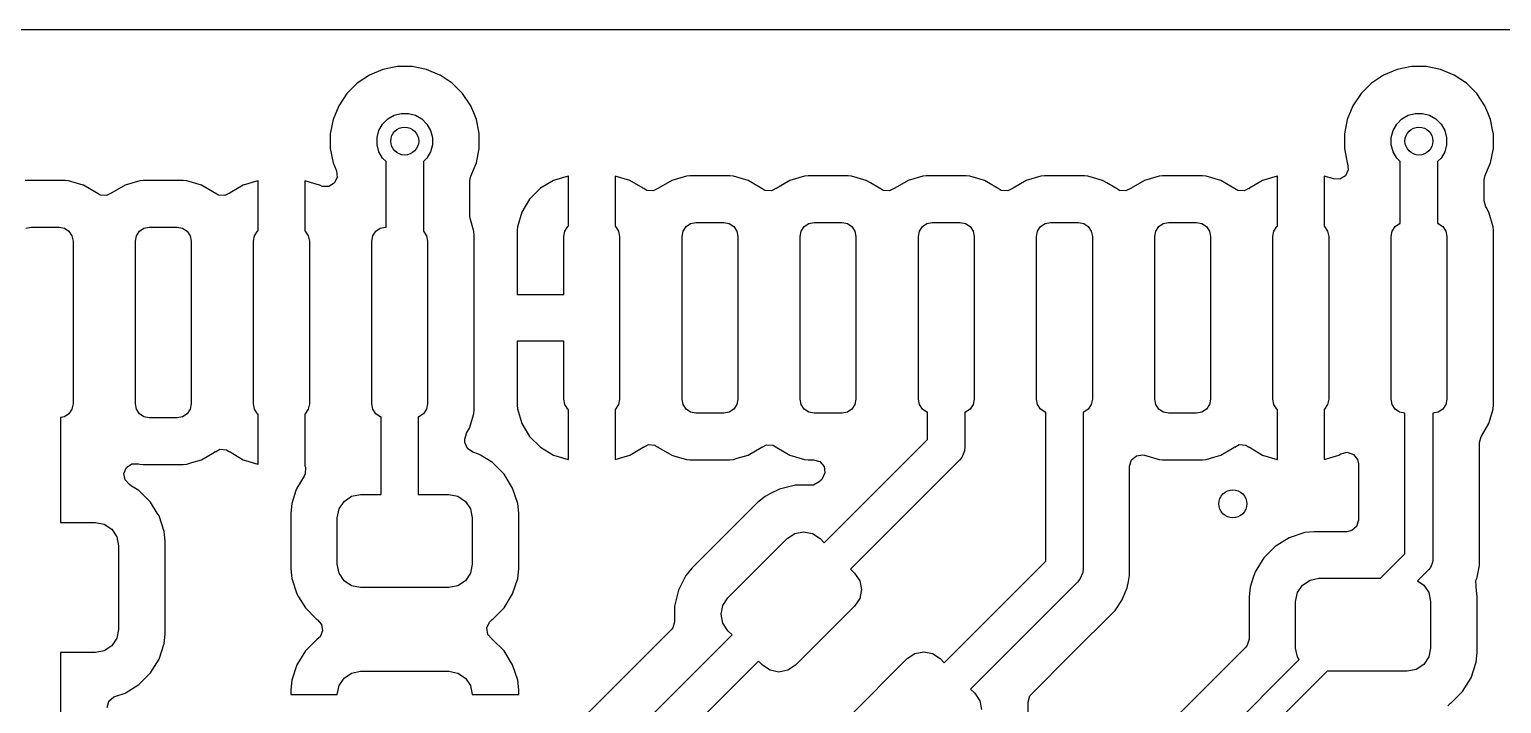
# Model space of a CAD drawing. Header units: inches. Extents: x -1.73 to 1.75, y 0.02 to 4.69.
# Drawn here: x 0.806 to 1.429, y 1.065 to 1.35 of the extents above; entities that cross this region are included whole.
import ezdxf

# ---------------------------------------------------------------- set-up
doc = ezdxf.new("R2010")
doc.units = ezdxf.units.IN
doc.header["$MEASUREMENT"] = 0
doc.layers.add('BLACK', color=250, linetype='CONTINUOUS')

msp = doc.modelspace()

# ---------------------------------------------------------------- linework, layer by layer
at = {"layer": 'BLACK', "linetype": 'CONTINUOUS'}
for p, q in [((0.0748, 1.35039), (1.43211, 1.35039)), ((0.95537, 1.33345), (0.94964, 1.33108)), ((0.96146, 1.33467), (0.95537, 1.33345)), ((0.95537, 1.33345), (0.95537, 1.33345)), ((0.96767, 1.33467), (0.96146, 1.33467)), ((0.96146, 1.33467), (0.96146, 1.33467)), ((0.97376, 1.33345), (0.96767, 1.33467)), ((0.96767, 1.33467), (0.96767, 1.33467)), ((0.97949, 1.33108), (0.97376, 1.33345)), ((0.97376, 1.33345), (0.97376, 1.33345)), ((1.38451, 1.33345), (1.37877, 1.33108)), ((1.3906, 1.33467), (1.38451, 1.33345)), ((1.38451, 1.33345), (1.38451, 1.33345)), ((1.3968, 1.33467), (1.3906, 1.33467)), ((1.3906, 1.33467), (1.3906, 1.33467)), ((1.40289, 1.33345), (1.3968, 1.33467)), ((1.3968, 1.33467), (1.3968, 1.33467)), ((1.40863, 1.33108), (1.40289, 1.33345)), ((1.40289, 1.33345), (1.40289, 1.33345)), ((0.94448, 1.32763), (0.94009, 1.32324)), ((0.94964, 1.33108), (0.94448, 1.32763)), ((0.94448, 1.32763), (0.94448, 1.32763)), ((0.94964, 1.33108), (0.94964, 1.33108)), ((0.9795, 1.33108), (0.97949, 1.33108)), ((0.98466, 1.32763), (0.9795, 1.33108)), ((0.98905, 1.32324), (0.98466, 1.32763)), ((0.98466, 1.32763), (0.98466, 1.32763)), ((1.37361, 1.32763), (1.36922, 1.32324)), ((1.37877, 1.33108), (1.37361, 1.32763)), ((1.37361, 1.32763), (1.37361, 1.32763)), ((1.37877, 1.33108), (1.37877, 1.33108)), ((1.41379, 1.32763), (1.40863, 1.33108)), ((1.40863, 1.33108), (1.40863, 1.33108)), ((1.41818, 1.32324), (1.41379, 1.32763)), ((1.41379, 1.32763), (1.41379, 1.32763)), ((0.94009, 1.32324), (0.93664, 1.31808)), ((0.94009, 1.32324), (0.94009, 1.32324)), ((0.9925, 1.31808), (0.98905, 1.32324)), ((0.98905, 1.32324), (0.98905, 1.32324)), ((1.36922, 1.32324), (1.36577, 1.31808)), ((1.36922, 1.32324), (1.36922, 1.32324)), ((1.42163, 1.31808), (1.41818, 1.32324)), ((1.41818, 1.32324), (1.41818, 1.32324)), ((0.93664, 1.31808), (0.93426, 1.31234)), ((0.93664, 1.31808), (0.93664, 1.31808)), ((0.96005, 1.31406), (0.96303, 1.31486)), ((0.96303, 1.31486), (0.96611, 1.31486)), ((0.96611, 1.31486), (0.96909, 1.31406)), ((0.99375, 1.31504), (0.9925, 1.31808)), ((0.9925, 1.31808), (0.9925, 1.31808)), ((0.99487, 1.31234), (0.99375, 1.31504)), ((1.36577, 1.31808), (1.3634, 1.31234)), ((1.36577, 1.31808), (1.36577, 1.31808)), ((1.38918, 1.31406), (1.39216, 1.31486)), ((1.39216, 1.31486), (1.39524, 1.31486)), ((1.39524, 1.31486), (1.39822, 1.31406)), ((1.42289, 1.31504), (1.42163, 1.31808)), ((1.42163, 1.31808), (1.42163, 1.31808)), ((1.42401, 1.31234), (1.42289, 1.31504)), ((0.93426, 1.31234), (0.93305, 1.30625)), ((0.93426, 1.31234), (0.93426, 1.31234)), ((0.95365, 1.30767), (0.9552, 1.31034)), ((0.9552, 1.31034), (0.95738, 1.31252)), ((0.95738, 1.31252), (0.96005, 1.31406)), ((0.96909, 1.31406), (0.97176, 1.31252)), ((0.97176, 1.31252), (0.97394, 1.31034)), ((0.97394, 1.31034), (0.97548, 1.30767)), ((0.9959, 1.30717), (0.99487, 1.31234)), ((1.3634, 1.31234), (1.36219, 1.30625)), ((1.3634, 1.31234), (1.3634, 1.31234)), ((1.38279, 1.30767), (1.38433, 1.31034)), ((1.38433, 1.31034), (1.38651, 1.31252)), ((1.38651, 1.31252), (1.38918, 1.31406)), ((1.39822, 1.31406), (1.40089, 1.31252)), ((1.40089, 1.31252), (1.40307, 1.31034)), ((1.40307, 1.31034), (1.40461, 1.30767)), ((1.42503, 1.30717), (1.42401, 1.31234)), ((0.93305, 1.30625), (0.93305, 1.30005)), ((0.95286, 1.30469), (0.95365, 1.30767)), ((0.95286, 1.30161), (0.95286, 1.30469)), ((0.97548, 1.30767), (0.97628, 1.30469)), ((0.97628, 1.30469), (0.97628, 1.30161)), ((0.99608, 1.30625), (0.9959, 1.30717)), ((0.99608, 1.30005), (0.99608, 1.30625)), ((0.99608, 1.30625), (0.99608, 1.30625)), ((0.99608, 1.30625), (0.99608, 1.30625)), ((1.36219, 1.30625), (1.36219, 1.30005)), ((1.38199, 1.30469), (1.38279, 1.30767)), ((1.38199, 1.30161), (1.38199, 1.30469)), ((1.40461, 1.30767), (1.40541, 1.30469)), ((1.40541, 1.30469), (1.40541, 1.30161)), ((1.42522, 1.30625), (1.42503, 1.30717)), ((1.42522, 1.30005), (1.42522, 1.30625)), ((1.42522, 1.30625), (1.42522, 1.30625)), ((1.42522, 1.30625), (1.42522, 1.30625)), ((0.93305, 1.30005), (0.93426, 1.29396)), ((0.95365, 1.29863), (0.95286, 1.30161)), ((0.9552, 1.29596), (0.95365, 1.29863)), ((0.95669, 1.29446), (0.9552, 1.29596)), ((0.97394, 1.29596), (0.97244, 1.29446)), ((0.97548, 1.29863), (0.97394, 1.29596)), ((0.97628, 1.30161), (0.97548, 1.29863)), ((0.99487, 1.29396), (0.99608, 1.30005)), ((1.36219, 1.30005), (1.3634, 1.29396)), ((1.38279, 1.29863), (1.38199, 1.30161)), ((1.38433, 1.29596), (1.38279, 1.29863)), ((1.38583, 1.29446), (1.38433, 1.29596)), ((1.40307, 1.29596), (1.40157, 1.29446)), ((1.40461, 1.29863), (1.40307, 1.29596)), ((1.40541, 1.30161), (1.40461, 1.29863)), ((1.42401, 1.29396), (1.42522, 1.30005)), ((0.93426, 1.29396), (0.93426, 1.29396)), ((0.93426, 1.29396), (0.9357, 1.29048)), ((0.9357, 1.29048), (0.936, 1.28774)), ((0.95669, 1.26673), (0.95669, 1.29446)), ((0.97244, 1.29446), (0.97244, 1.26503)), ((0.99252, 1.28827), (0.99445, 1.29295)), ((0.99445, 1.29295), (0.99487, 1.29396)), ((1.36381, 1.29093), (1.36258, 1.28847)), ((1.3634, 1.29396), (1.3634, 1.29396)), ((1.3634, 1.29396), (1.36352, 1.29366)), ((1.36352, 1.29366), (1.36381, 1.29093)), ((1.38583, 1.26831), (1.38583, 1.29446)), ((1.40157, 1.29446), (1.40157, 1.26831)), ((1.42165, 1.28827), (1.42359, 1.29295)), ((1.42359, 1.29295), (1.42401, 1.29396)), ((0.82089, 1.28644), (0.80391, 1.28644)), ((0.82235, 1.28632), (0.82089, 1.28644)), ((0.82089, 1.28644), (0.82089, 1.28644)), ((0.82856, 1.28452), (0.82235, 1.28632)), ((0.82235, 1.28632), (0.82235, 1.28632)), ((0.82859, 1.2845), (0.82856, 1.28452)), ((0.82856, 1.28452), (0.82856, 1.28452)), ((0.82856, 1.28452), (0.82856, 1.28452)), ((0.82856, 1.28452), (0.82856, 1.28452)), ((0.83413, 1.28122), (0.82859, 1.2845)), ((0.84624, 1.28452), (0.84067, 1.28122)), ((0.85246, 1.28632), (0.84624, 1.28452)), ((0.84624, 1.28452), (0.84624, 1.28452)), ((0.85391, 1.28644), (0.85246, 1.28632)), ((0.85246, 1.28632), (0.85246, 1.28632)), ((0.87089, 1.28644), (0.85391, 1.28644)), ((0.85391, 1.28644), (0.85391, 1.28644)), ((0.87235, 1.28632), (0.87089, 1.28644)), ((0.87089, 1.28644), (0.87089, 1.28644)), ((0.87856, 1.28452), (0.87235, 1.28632)), ((0.87235, 1.28632), (0.87235, 1.28632)), ((0.87859, 1.2845), (0.87856, 1.28452)), ((0.87856, 1.28452), (0.87856, 1.28452)), ((0.87856, 1.28452), (0.87856, 1.28452)), ((0.87856, 1.28452), (0.87856, 1.28452)), ((0.88413, 1.28122), (0.87859, 1.2845)), ((0.89625, 1.2845), (0.89069, 1.28121)), ((0.90246, 1.2863), (0.89625, 1.2845)), ((0.89625, 1.2845), (0.89625, 1.2845)), ((0.90256, 1.28631), (0.90246, 1.2863)), ((0.90256, 1.26516), (0.90256, 1.28631)), ((0.92234, 1.2863), (0.92224, 1.28631)), ((0.92224, 1.28631), (0.92224, 1.26516)), ((0.92855, 1.2845), (0.92234, 1.2863)), ((0.92234, 1.2863), (0.92234, 1.2863)), ((0.92871, 1.28441), (0.92855, 1.2845)), ((0.92855, 1.2845), (0.92855, 1.2845)), ((0.92965, 1.28398), (0.92871, 1.28441)), ((0.9324, 1.28388), (0.92965, 1.28398)), ((0.93477, 1.28528), (0.9324, 1.28388)), ((0.936, 1.28774), (0.93477, 1.28528)), ((0.99215, 1.2864), (0.99252, 1.28827)), ((0.99215, 1.27126), (0.99215, 1.2864)), ((1.02199, 1.28318), (1.01741, 1.2786)), ((1.02755, 1.28647), (1.02199, 1.28318)), ((1.02199, 1.28318), (1.02199, 1.28318)), ((1.03376, 1.28827), (1.02755, 1.28647)), ((1.02755, 1.28647), (1.02755, 1.28647)), ((1.03386, 1.28828), (1.03376, 1.28827)), ((1.03386, 1.26713), (1.03386, 1.28828)), ((1.05364, 1.28827), (1.05354, 1.28828)), ((1.05354, 1.28828), (1.05354, 1.26713)), ((1.05985, 1.28647), (1.05364, 1.28827)), ((1.06542, 1.28318), (1.05985, 1.28647)), ((1.05985, 1.28647), (1.05985, 1.28647)), ((1.06566, 1.28299), (1.06542, 1.28318)), ((1.07197, 1.28319), (1.07173, 1.283)), ((1.07754, 1.28649), (1.07197, 1.28319)), ((1.08376, 1.28829), (1.07754, 1.28649)), ((1.07754, 1.28649), (1.07754, 1.28649)), ((1.08521, 1.28841), (1.08376, 1.28829)), ((1.08376, 1.28829), (1.08376, 1.28829)), ((1.10219, 1.28841), (1.08521, 1.28841)), ((1.08521, 1.28841), (1.08521, 1.28841)), ((1.10364, 1.28829), (1.10219, 1.28841)), ((1.10219, 1.28841), (1.10219, 1.28841)), ((1.10986, 1.28649), (1.10364, 1.28829)), ((1.10364, 1.28829), (1.10364, 1.28829)), ((1.11164, 1.28543), (1.10986, 1.28649)), ((1.10986, 1.28649), (1.10986, 1.28649)), ((1.10986, 1.28649), (1.10986, 1.28649)), ((1.10986, 1.28649), (1.10986, 1.28649)), ((1.11543, 1.28319), (1.11164, 1.28543)), ((1.11567, 1.283), (1.11543, 1.28319)), ((1.12197, 1.28319), (1.12173, 1.283)), ((1.12754, 1.28649), (1.12197, 1.28319)), ((1.13376, 1.28829), (1.12754, 1.28649)), ((1.12754, 1.28649), (1.12754, 1.28649)), ((1.13521, 1.28841), (1.13376, 1.28829)), ((1.13376, 1.28829), (1.13376, 1.28829)), ((1.15219, 1.28841), (1.13521, 1.28841)), ((1.13521, 1.28841), (1.13521, 1.28841)), ((1.15364, 1.28829), (1.15219, 1.28841)), ((1.15219, 1.28841), (1.15219, 1.28841)), ((1.15986, 1.28649), (1.15364, 1.28829)), ((1.15364, 1.28829), (1.15364, 1.28829)), ((1.16164, 1.28543), (1.15986, 1.28649)), ((1.15986, 1.28649), (1.15986, 1.28649)), ((1.15986, 1.28649), (1.15986, 1.28649)), ((1.15986, 1.28649), (1.15986, 1.28649)), ((1.16543, 1.28319), (1.16164, 1.28543)), ((1.16567, 1.283), (1.16543, 1.28319)), ((1.17197, 1.28319), (1.17173, 1.283)), ((1.17754, 1.28649), (1.17197, 1.28319)), ((1.18376, 1.28829), (1.17754, 1.28649)), ((1.17754, 1.28649), (1.17754, 1.28649)), ((1.18521, 1.28841), (1.18376, 1.28829)), ((1.18376, 1.28829), (1.18376, 1.28829)), ((1.20219, 1.28841), (1.18521, 1.28841)), ((1.18521, 1.28841), (1.18521, 1.28841)), ((1.20364, 1.28829), (1.20219, 1.28841)), ((1.20219, 1.28841), (1.20219, 1.28841)), ((1.20986, 1.28649), (1.20364, 1.28829)), ((1.20364, 1.28829), (1.20364, 1.28829)), ((1.21164, 1.28543), (1.20986, 1.28649)), ((1.20986, 1.28649), (1.20986, 1.28649)), ((1.20986, 1.28649), (1.20986, 1.28649)), ((1.20986, 1.28649), (1.20986, 1.28649)), ((1.21543, 1.28319), (1.21164, 1.28543)), ((1.21567, 1.283), (1.21543, 1.28319)), ((1.22197, 1.28319), (1.22173, 1.283)), ((1.22754, 1.28649), (1.22197, 1.28319)), ((1.23376, 1.28829), (1.22754, 1.28649)), ((1.22754, 1.28649), (1.22754, 1.28649)), ((1.23521, 1.28841), (1.23376, 1.28829)), ((1.23376, 1.28829), (1.23376, 1.28829)), ((1.25219, 1.28841), (1.23521, 1.28841)), ((1.23521, 1.28841), (1.23521, 1.28841)), ((1.25364, 1.28829), (1.25219, 1.28841)), ((1.25219, 1.28841), (1.25219, 1.28841)), ((1.25986, 1.28649), (1.25364, 1.28829)), ((1.25364, 1.28829), (1.25364, 1.28829)), ((1.26164, 1.28543), (1.25986, 1.28649)), ((1.25986, 1.28649), (1.25986, 1.28649)), ((1.25986, 1.28649), (1.25986, 1.28649)), ((1.25986, 1.28649), (1.25986, 1.28649)), ((1.26543, 1.28319), (1.26164, 1.28543)), ((1.26567, 1.283), (1.26543, 1.28319)), ((1.27197, 1.28319), (1.27173, 1.283)), ((1.27754, 1.28649), (1.27197, 1.28319)), ((1.28376, 1.28829), (1.27754, 1.28649)), ((1.27754, 1.28649), (1.27754, 1.28649)), ((1.28521, 1.28841), (1.28376, 1.28829)), ((1.28376, 1.28829), (1.28376, 1.28829)), ((1.30219, 1.28841), (1.28521, 1.28841)), ((1.28521, 1.28841), (1.28521, 1.28841)), ((1.30364, 1.28829), (1.30219, 1.28841)), ((1.30219, 1.28841), (1.30219, 1.28841)), ((1.30986, 1.28649), (1.30364, 1.28829)), ((1.30364, 1.28829), (1.30364, 1.28829)), ((1.31164, 1.28543), (1.30986, 1.28649)), ((1.30986, 1.28649), (1.30986, 1.28649)), ((1.30986, 1.28649), (1.30986, 1.28649)), ((1.30986, 1.28649), (1.30986, 1.28649)), ((1.31543, 1.28319), (1.31164, 1.28543)), ((1.31567, 1.283), (1.31543, 1.28319)), ((1.32199, 1.28318), (1.32174, 1.28299)), ((1.32755, 1.28647), (1.32199, 1.28318)), ((1.33376, 1.28827), (1.32755, 1.28647)), ((1.32755, 1.28647), (1.32755, 1.28647)), ((1.33386, 1.28828), (1.33376, 1.28827)), ((1.33386, 1.26713), (1.33386, 1.28828)), ((1.35364, 1.28827), (1.35354, 1.28828)), ((1.35354, 1.28828), (1.35354, 1.26713)), ((1.35764, 1.28711), (1.35364, 1.28827)), ((1.36021, 1.28707), (1.35764, 1.28711)), ((1.36258, 1.28847), (1.36021, 1.28707)), ((1.42128, 1.2864), (1.42165, 1.28827)), ((1.42128, 1.27779), (1.42128, 1.2864)), ((0.83437, 1.28104), (0.83413, 1.28122)), ((0.83442, 1.2811), (0.83437, 1.28104)), ((0.8357, 1.28028), (0.83442, 1.2811)), ((0.83844, 1.28008), (0.8357, 1.28028)), ((0.84036, 1.28113), (0.83844, 1.28008)), ((0.84043, 1.28104), (0.84036, 1.28113)), ((0.84067, 1.28122), (0.84043, 1.28104)), ((0.88437, 1.28104), (0.88413, 1.28122)), ((0.88442, 1.2811), (0.88437, 1.28104)), ((0.88571, 1.28027), (0.88442, 1.2811)), ((0.88845, 1.28007), (0.88571, 1.28027)), ((0.89037, 1.28112), (0.88845, 1.28007)), ((0.89044, 1.28102), (0.89037, 1.28112)), ((0.89069, 1.28121), (0.89044, 1.28102)), ((1.01741, 1.2786), (1.01412, 1.27304)), ((1.01741, 1.2786), (1.01741, 1.2786)), ((1.06571, 1.28305), (1.06566, 1.28299)), ((1.06698, 1.28224), (1.06571, 1.28305)), ((1.06972, 1.28204), (1.06698, 1.28224)), ((1.07166, 1.2831), (1.06972, 1.28204)), ((1.07173, 1.283), (1.07166, 1.2831)), ((1.11572, 1.28307), (1.11567, 1.283)), ((1.11699, 1.28225), (1.11572, 1.28307)), ((1.11973, 1.28205), (1.11699, 1.28225)), ((1.12166, 1.2831), (1.11973, 1.28205)), ((1.12173, 1.283), (1.12166, 1.2831)), ((1.16572, 1.28307), (1.16567, 1.283)), ((1.16699, 1.28225), (1.16572, 1.28307)), ((1.16974, 1.28205), (1.16699, 1.28225)), ((1.17166, 1.2831), (1.16974, 1.28205)), ((1.17173, 1.283), (1.17166, 1.2831)), ((1.21572, 1.28307), (1.21567, 1.283)), ((1.21699, 1.28225), (1.21572, 1.28307)), ((1.21974, 1.28205), (1.21699, 1.28225)), ((1.22166, 1.2831), (1.21974, 1.28205)), ((1.22173, 1.283), (1.22166, 1.2831)), ((1.26572, 1.28307), (1.26567, 1.283)), ((1.26699, 1.28225), (1.26572, 1.28307)), ((1.26974, 1.28205), (1.26699, 1.28225)), ((1.27166, 1.2831), (1.26974, 1.28205)), ((1.27173, 1.283), (1.27166, 1.2831)), ((1.31572, 1.28306), (1.31567, 1.283)), ((1.31701, 1.28224), (1.31572, 1.28306)), ((1.31975, 1.28204), (1.31701, 1.28224)), ((1.32167, 1.28308), (1.31975, 1.28204)), ((1.32174, 1.28299), (1.32167, 1.28308)), ((1.42196, 1.27531), (1.42128, 1.27779)), ((0.99233, 1.26999), (0.99215, 1.27126)), ((1.01412, 1.27304), (1.01232, 1.26683)), ((1.01412, 1.27304), (1.01412, 1.27304)), ((1.42224, 1.27483), (1.42196, 1.27531)), ((1.4233, 1.27305), (1.42224, 1.27483)), ((1.42509, 1.26686), (1.4233, 1.27305)), ((1.4233, 1.27305), (1.4233, 1.27305)), ((1.4233, 1.27305), (1.4233, 1.27305)), ((0.80424, 1.26628), (0.8065, 1.26673)), ((0.8065, 1.26673), (0.81831, 1.26673)), ((0.81831, 1.26673), (0.82057, 1.26628)), ((0.82057, 1.26628), (0.82248, 1.265)), ((0.82248, 1.265), (0.82376, 1.26309)), ((0.85104, 1.26309), (0.85232, 1.265)), ((0.85232, 1.265), (0.85424, 1.26628)), ((0.85424, 1.26628), (0.8565, 1.26673)), ((0.8565, 1.26673), (0.86831, 1.26673)), ((0.86831, 1.26673), (0.87057, 1.26628)), ((0.87057, 1.26628), (0.87248, 1.265)), ((0.87248, 1.265), (0.87376, 1.26309)), ((0.90104, 1.26309), (0.90232, 1.265)), ((0.90232, 1.265), (0.90256, 1.26516)), ((0.92224, 1.26516), (0.92248, 1.265)), ((0.92248, 1.265), (0.92376, 1.26309)), ((0.95104, 1.26309), (0.95232, 1.265)), ((0.95232, 1.265), (0.95424, 1.26628)), ((0.95424, 1.26628), (0.9565, 1.26673)), ((0.9565, 1.26673), (0.95669, 1.26673)), ((0.97244, 1.26503), (0.97248, 1.265)), ((0.97248, 1.265), (0.97376, 1.26309)), ((0.99233, 1.26995), (0.99233, 1.26999)), ((0.99233, 1.26993), (0.99233, 1.26995)), ((0.99365, 1.26538), (0.99233, 1.26993)), ((0.9938, 1.26486), (0.99365, 1.26538)), ((0.99392, 1.26341), (0.9938, 1.26486)), ((1.01232, 1.26683), (1.0122, 1.26538)), ((1.0122, 1.26538), (1.0122, 1.23819)), ((1.01232, 1.26683), (1.01232, 1.26683)), ((1.03189, 1.2628), (1.03234, 1.26506)), ((1.03234, 1.26506), (1.03362, 1.26697)), ((1.03362, 1.26697), (1.03386, 1.26713)), ((1.05354, 1.26713), (1.05378, 1.26697)), ((1.05378, 1.26697), (1.05506, 1.26506)), ((1.05506, 1.26506), (1.05551, 1.2628)), ((1.08189, 1.2628), (1.08234, 1.26506)), ((1.08234, 1.26506), (1.08362, 1.26697)), ((1.08362, 1.26697), (1.08554, 1.26825)), ((1.08554, 1.26825), (1.0878, 1.2687)), ((1.0878, 1.2687), (1.09961, 1.2687)), ((1.09961, 1.2687), (1.10187, 1.26825)), ((1.10187, 1.26825), (1.10378, 1.26697)), ((1.10378, 1.26697), (1.10506, 1.26506)), ((1.10506, 1.26506), (1.10551, 1.2628)), ((1.13189, 1.2628), (1.13234, 1.26506)), ((1.13234, 1.26506), (1.13362, 1.26697)), ((1.13362, 1.26697), (1.13554, 1.26825)), ((1.13554, 1.26825), (1.1378, 1.2687)), ((1.1378, 1.2687), (1.14961, 1.2687)), ((1.14961, 1.2687), (1.15187, 1.26825)), ((1.15187, 1.26825), (1.15378, 1.26697)), ((1.15378, 1.26697), (1.15506, 1.26506)), ((1.15506, 1.26506), (1.15551, 1.2628)), ((1.18189, 1.2628), (1.18234, 1.26506)), ((1.18234, 1.26506), (1.18362, 1.26697)), ((1.18362, 1.26697), (1.18554, 1.26825)), ((1.18554, 1.26825), (1.1878, 1.2687)), ((1.1878, 1.2687), (1.19961, 1.2687)), ((1.19961, 1.2687), (1.20187, 1.26825)), ((1.20187, 1.26825), (1.20378, 1.26697)), ((1.20378, 1.26697), (1.20506, 1.26506)), ((1.20506, 1.26506), (1.20551, 1.2628)), ((1.23189, 1.2628), (1.23234, 1.26506)), ((1.23234, 1.26506), (1.23362, 1.26697)), ((1.23362, 1.26697), (1.23554, 1.26825)), ((1.23554, 1.26825), (1.2378, 1.2687)), ((1.2378, 1.2687), (1.24961, 1.2687)), ((1.24961, 1.2687), (1.25187, 1.26825)), ((1.25187, 1.26825), (1.25378, 1.26697)), ((1.25378, 1.26697), (1.25506, 1.26506)), ((1.25506, 1.26506), (1.25551, 1.2628)), ((1.28189, 1.2628), (1.28234, 1.26506)), ((1.28234, 1.26506), (1.28362, 1.26697)), ((1.28362, 1.26697), (1.28554, 1.26825)), ((1.28554, 1.26825), (1.2878, 1.2687)), ((1.2878, 1.2687), (1.29961, 1.2687)), ((1.29961, 1.2687), (1.30187, 1.26825)), ((1.30187, 1.26825), (1.30378, 1.26697)), ((1.30378, 1.26697), (1.30506, 1.26506)), ((1.30506, 1.26506), (1.30551, 1.2628)), ((1.33189, 1.2628), (1.33234, 1.26506)), ((1.33234, 1.26506), (1.33362, 1.26697)), ((1.33362, 1.26697), (1.33386, 1.26713)), ((1.35354, 1.26713), (1.35378, 1.26697)), ((1.35378, 1.26697), (1.35506, 1.26506)), ((1.35506, 1.26506), (1.35551, 1.2628)), ((1.38189, 1.2628), (1.38234, 1.26506)), ((1.38234, 1.26506), (1.38362, 1.26697)), ((1.38362, 1.26697), (1.38554, 1.26825)), ((1.38554, 1.26825), (1.38583, 1.26831)), ((1.40157, 1.26831), (1.40187, 1.26825)), ((1.40187, 1.26825), (1.40378, 1.26697)), ((1.40378, 1.26697), (1.40506, 1.26506)), ((1.40506, 1.26506), (1.40551, 1.2628)), ((1.4251, 1.26683), (1.42509, 1.26686)), ((1.42522, 1.26538), (1.4251, 1.26683)), ((1.42522, 1.19131), (1.42522, 1.26538)), ((0.82376, 1.26309), (0.82421, 1.26083)), ((0.82421, 1.26083), (0.82421, 1.19193)), ((0.85059, 1.26083), (0.85104, 1.26309)), ((0.85059, 1.19193), (0.85059, 1.26083)), ((0.87376, 1.26309), (0.87421, 1.26083)), ((0.87421, 1.26083), (0.87421, 1.19193)), ((0.90059, 1.26083), (0.90104, 1.26309)), ((0.90059, 1.19193), (0.90059, 1.26083)), ((0.92376, 1.26309), (0.92421, 1.26083)), ((0.92421, 1.26083), (0.92421, 1.19193)), ((0.95059, 1.26083), (0.95104, 1.26309)), ((0.95059, 1.19193), (0.95059, 1.26083)), ((0.97376, 1.26309), (0.97421, 1.26083)), ((0.97421, 1.26083), (0.97421, 1.19193)), ((0.99392, 1.19131), (0.99392, 1.26341)), ((1.03189, 1.23819), (1.03189, 1.2628)), ((1.05551, 1.2628), (1.05551, 1.1939)), ((1.08189, 1.1939), (1.08189, 1.2628)), ((1.10551, 1.2628), (1.10551, 1.1939)), ((1.13189, 1.1939), (1.13189, 1.2628)), ((1.15551, 1.2628), (1.15551, 1.1939)), ((1.18189, 1.1939), (1.18189, 1.2628)), ((1.20551, 1.2628), (1.20551, 1.1939)), ((1.23189, 1.1939), (1.23189, 1.2628)), ((1.25551, 1.2628), (1.25551, 1.1939)), ((1.28189, 1.1939), (1.28189, 1.2628)), ((1.30551, 1.2628), (1.30551, 1.1939)), ((1.33189, 1.1939), (1.33189, 1.2628)), ((1.35551, 1.2628), (1.35551, 1.1939)), ((1.38189, 1.1939), (1.38189, 1.2628)), ((1.40551, 1.2628), (1.40551, 1.1939)), ((1.0122, 1.23819), (1.03189, 1.23819)), ((1.03189, 1.2185), (1.0122, 1.2185)), ((1.0122, 1.2185), (1.0122, 1.19131)), ((1.03189, 1.1939), (1.03189, 1.2185)), ((0.82421, 1.19193), (0.82376, 1.18967)), ((0.85104, 1.18967), (0.85059, 1.19193)), ((0.87421, 1.19193), (0.87376, 1.18967)), ((0.90104, 1.18967), (0.90059, 1.19193)), ((0.92421, 1.19193), (0.92376, 1.18967)), ((0.95104, 1.18967), (0.95059, 1.19193)), ((0.97421, 1.19193), (0.97376, 1.18967)), ((0.99392, 1.18934), (0.99392, 1.19131)), ((1.0122, 1.19131), (1.01232, 1.18986)), ((1.01232, 1.18986), (1.01232, 1.18986)), ((1.01232, 1.18986), (1.01412, 1.18365)), ((1.03234, 1.19164), (1.03189, 1.1939)), ((1.03362, 1.18972), (1.03234, 1.19164)), ((1.03386, 1.18956), (1.03362, 1.18972)), ((1.05378, 1.18972), (1.05354, 1.18956)), ((1.05506, 1.19164), (1.05378, 1.18972)), ((1.05551, 1.1939), (1.05506, 1.19164)), ((1.08234, 1.19164), (1.08189, 1.1939)), ((1.08362, 1.18972), (1.08234, 1.19164)), ((1.08554, 1.18844), (1.08362, 1.18972)), ((1.10378, 1.18972), (1.10187, 1.18844)), ((1.10506, 1.19164), (1.10378, 1.18972)), ((1.10551, 1.1939), (1.10506, 1.19164)), ((1.13234, 1.19164), (1.13189, 1.1939)), ((1.13362, 1.18972), (1.13234, 1.19164)), ((1.13554, 1.18844), (1.13362, 1.18972)), ((1.15378, 1.18972), (1.15187, 1.18844)), ((1.15506, 1.19164), (1.15378, 1.18972)), ((1.15551, 1.1939), (1.15506, 1.19164)), ((1.18234, 1.19164), (1.18189, 1.1939)), ((1.18362, 1.18972), (1.18234, 1.19164)), ((1.18554, 1.18844), (1.18362, 1.18972)), ((1.20378, 1.18972), (1.20187, 1.18844)), ((1.20506, 1.19164), (1.20378, 1.18972)), ((1.20551, 1.1939), (1.20506, 1.19164)), ((1.23234, 1.19164), (1.23189, 1.1939)), ((1.23362, 1.18972), (1.23234, 1.19164)), ((1.23554, 1.18844), (1.23362, 1.18972)), ((1.25378, 1.18972), (1.25187, 1.18844)), ((1.25506, 1.19164), (1.25378, 1.18972)), ((1.25551, 1.1939), (1.25506, 1.19164)), ((1.28234, 1.19164), (1.28189, 1.1939)), ((1.28362, 1.18972), (1.28234, 1.19164)), ((1.28554, 1.18844), (1.28362, 1.18972)), ((1.30378, 1.18972), (1.30187, 1.18844)), ((1.30506, 1.19164), (1.30378, 1.18972)), ((1.30551, 1.1939), (1.30506, 1.19164)), ((1.33234, 1.19164), (1.33189, 1.1939)), ((1.33362, 1.18972), (1.33234, 1.19164)), ((1.33386, 1.18956), (1.33362, 1.18972)), ((1.35378, 1.18972), (1.35354, 1.18956)), ((1.35506, 1.19164), (1.35378, 1.18972)), ((1.35551, 1.1939), (1.35506, 1.19164)), ((1.38234, 1.19164), (1.38189, 1.1939)), ((1.38362, 1.18972), (1.38234, 1.19164)), ((1.38554, 1.18844), (1.38362, 1.18972)), ((1.40378, 1.18972), (1.40187, 1.18844)), ((1.40506, 1.19164), (1.40378, 1.18972)), ((1.40551, 1.1939), (1.40506, 1.19164)), ((1.42463, 1.18822), (1.4251, 1.18986)), ((1.4251, 1.18986), (1.42522, 1.19131)), ((1.4251, 1.18986), (1.4251, 1.18986)), ((1.4251, 1.18986), (1.4251, 1.18986)), ((0.82057, 1.18647), (0.8189, 1.18614)), ((0.8189, 1.18614), (0.8189, 1.14173)), ((0.82248, 1.18775), (0.82057, 1.18647)), ((0.82376, 1.18967), (0.82248, 1.18775)), ((0.85232, 1.18775), (0.85104, 1.18967)), ((0.85424, 1.18647), (0.85232, 1.18775)), ((0.8565, 1.18602), (0.85424, 1.18647)), ((0.86831, 1.18602), (0.8565, 1.18602)), ((0.87057, 1.18647), (0.86831, 1.18602)), ((0.87248, 1.18775), (0.87057, 1.18647)), ((0.87376, 1.18967), (0.87248, 1.18775)), ((0.90232, 1.18775), (0.90104, 1.18967)), ((0.90256, 1.18759), (0.90232, 1.18775)), ((0.90256, 1.16645), (0.90256, 1.18759)), ((0.92248, 1.18775), (0.92224, 1.18759)), ((0.92224, 1.18759), (0.92224, 1.16564)), ((0.92376, 1.18967), (0.92248, 1.18775)), ((0.95232, 1.18775), (0.95104, 1.18967)), ((0.95424, 1.18647), (0.95232, 1.18775)), ((0.95453, 1.18642), (0.95424, 1.18647)), ((0.95453, 1.15354), (0.95453, 1.18642)), ((0.97057, 1.18647), (0.97028, 1.18642)), ((0.97028, 1.18642), (0.97028, 1.15354)), ((0.97248, 1.18775), (0.97057, 1.18647)), ((0.97376, 1.18967), (0.97248, 1.18775)), ((0.992, 1.18168), (0.99333, 1.18625)), ((0.99333, 1.18625), (0.9938, 1.18789)), ((0.9938, 1.18789), (0.99392, 1.18934)), ((0.9938, 1.18789), (0.9938, 1.18789)), ((0.9938, 1.18789), (0.9938, 1.18789)), ((1.01412, 1.18365), (1.01412, 1.18365)), ((1.01412, 1.18365), (1.01741, 1.17809)), ((1.03386, 1.16841), (1.03386, 1.18956)), ((1.05354, 1.18956), (1.05354, 1.16841)), ((1.0878, 1.18799), (1.08554, 1.18844)), ((1.09961, 1.18799), (1.0878, 1.18799)), ((1.10187, 1.18844), (1.09961, 1.18799)), ((1.1378, 1.18799), (1.13554, 1.18844)), ((1.14961, 1.18799), (1.1378, 1.18799)), ((1.15187, 1.18844), (1.14961, 1.18799)), ((1.18583, 1.18838), (1.18554, 1.18844)), ((1.18583, 1.1769), (1.18583, 1.18838)), ((1.20187, 1.18844), (1.20157, 1.18838)), ((1.20157, 1.18838), (1.20157, 1.17364)), ((1.23583, 1.18838), (1.23554, 1.18844)), ((1.23583, 1.12529), (1.23583, 1.18838)), ((1.25187, 1.18844), (1.25157, 1.18838)), ((1.25157, 1.18838), (1.25157, 1.12203)), ((1.2878, 1.18799), (1.28554, 1.18844)), ((1.29961, 1.18799), (1.2878, 1.18799)), ((1.30187, 1.18844), (1.29961, 1.18799)), ((1.33386, 1.16841), (1.33386, 1.18956)), ((1.35354, 1.18956), (1.35354, 1.16841)), ((1.3878, 1.18799), (1.38554, 1.18844)), ((1.3878, 1.12843), (1.3878, 1.18799)), ((1.40187, 1.18844), (1.39961, 1.18799)), ((1.39961, 1.18799), (1.39961, 1.12598)), ((1.42012, 1.17827), (1.4233, 1.18365)), ((1.4233, 1.18365), (1.42463, 1.18822)), ((0.98998, 1.17693), (0.99066, 1.17942)), ((0.99066, 1.17942), (0.99072, 1.17951)), ((0.99072, 1.17951), (0.992, 1.18168)), ((1.01741, 1.17809), (1.01741, 1.17809)), ((1.01741, 1.17809), (1.02199, 1.17352)), ((1.41931, 1.17557), (1.41999, 1.17806)), ((1.41999, 1.17806), (1.42012, 1.17827)), ((0.87856, 1.16824), (0.88413, 1.17153)), ((0.88413, 1.17153), (0.88437, 1.17172)), ((0.88413, 1.17153), (0.88413, 1.17153)), ((0.88437, 1.17172), (0.88444, 1.17163)), ((0.88444, 1.17163), (0.88637, 1.17268)), ((0.88637, 1.17268), (0.88912, 1.17249)), ((0.88912, 1.17249), (0.89039, 1.17167)), ((0.89039, 1.17167), (0.89044, 1.17174)), ((0.89044, 1.17174), (0.89069, 1.17155)), ((0.89069, 1.17155), (0.89625, 1.16826)), ((0.98998, 1.17613), (0.98998, 1.17693)), ((0.99001, 1.1756), (0.98998, 1.17613)), ((0.99106, 1.17306), (0.99001, 1.1756)), ((0.99333, 1.17149), (0.99106, 1.17306)), ((0.99584, 1.17066), (0.99333, 1.17149)), ((1.02199, 1.17352), (1.02199, 1.17352)), ((1.02199, 1.17352), (1.02755, 1.17023)), ((1.05985, 1.17023), (1.06542, 1.17352)), ((1.06542, 1.17352), (1.06566, 1.1737)), ((1.06566, 1.1737), (1.06573, 1.17361)), ((1.06573, 1.17361), (1.06765, 1.17465)), ((1.06765, 1.17465), (1.07039, 1.17446)), ((1.07039, 1.17446), (1.07168, 1.17363)), ((1.07168, 1.17363), (1.07173, 1.17369)), ((1.07173, 1.17369), (1.07197, 1.1735)), ((1.07197, 1.1735), (1.07197, 1.1735)), ((1.07197, 1.1735), (1.07754, 1.17021)), ((1.10986, 1.17021), (1.11543, 1.1735)), ((1.11543, 1.1735), (1.11567, 1.17369)), ((1.11543, 1.1735), (1.11543, 1.1735)), ((1.11567, 1.17369), (1.11575, 1.17359)), ((1.11575, 1.17359), (1.11766, 1.17464)), ((1.11766, 1.17464), (1.1204, 1.17444)), ((1.1204, 1.17444), (1.12168, 1.17362)), ((1.12168, 1.17362), (1.12173, 1.17369)), ((1.12173, 1.17369), (1.12197, 1.1735)), ((1.12197, 1.1735), (1.12197, 1.1735)), ((1.12197, 1.1735), (1.12754, 1.17021)), ((1.14206, 1.13314), (1.18583, 1.1769)), ((1.20142, 1.1721), (1.20025, 1.16927)), ((1.20157, 1.17364), (1.20142, 1.1721)), ((1.30986, 1.17021), (1.31543, 1.1735)), ((1.31543, 1.1735), (1.31567, 1.17369)), ((1.31543, 1.1735), (1.31543, 1.1735)), ((1.31567, 1.17369), (1.31574, 1.1736)), ((1.31574, 1.1736), (1.31767, 1.17465)), ((1.31767, 1.17465), (1.32042, 1.17446)), ((1.32042, 1.17446), (1.32169, 1.17364)), ((1.32169, 1.17364), (1.32174, 1.1737)), ((1.32174, 1.1737), (1.32199, 1.17352)), ((1.32199, 1.17352), (1.32755, 1.17023)), ((1.36072, 1.17074), (1.36339, 1.17142)), ((1.36339, 1.17142), (1.366, 1.17055)), ((1.41931, 1.12346), (1.41931, 1.17557)), ((0.84577, 1.16249), (0.84687, 1.16501)), ((0.84687, 1.16501), (0.84915, 1.16654)), ((0.84915, 1.16654), (0.8519, 1.16659)), ((0.8519, 1.16659), (0.85197, 1.16657)), ((0.85197, 1.16657), (0.85246, 1.16643)), ((0.85246, 1.16643), (0.85391, 1.16632)), ((0.85391, 1.16632), (0.85391, 1.16632)), ((0.85391, 1.16632), (0.87089, 1.16632)), ((0.87089, 1.16632), (0.87235, 1.16643)), ((0.87089, 1.16632), (0.87089, 1.16632)), ((0.87235, 1.16643), (0.87442, 1.16704)), ((0.87235, 1.16643), (0.87235, 1.16643)), ((0.87235, 1.16643), (0.87235, 1.16643)), ((0.87442, 1.16704), (0.87856, 1.16824)), ((0.89625, 1.16826), (0.90246, 1.16645)), ((0.90246, 1.16645), (0.90246, 1.16645)), ((0.90246, 1.16645), (0.90256, 1.16645)), ((0.90256, 1.16645), (0.90256, 1.16645)), ((0.92224, 1.16564), (0.92257, 1.16508)), ((0.92257, 1.16508), (0.92249, 1.16233)), ((0.99658, 1.17021), (0.99584, 1.17066)), ((0.99584, 1.17066), (0.99584, 1.17066)), ((0.99584, 1.17066), (0.99584, 1.17066)), ((1.00172, 1.16704), (0.99658, 1.17021)), ((1.0066, 1.16215), (1.00172, 1.16704)), ((1.02755, 1.17023), (1.03376, 1.16842)), ((1.03376, 1.16842), (1.03376, 1.16842)), ((1.03376, 1.16842), (1.03386, 1.16841)), ((1.03386, 1.16841), (1.03386, 1.16841)), ((1.05354, 1.16841), (1.05364, 1.16842)), ((1.05354, 1.16841), (1.05354, 1.16841)), ((1.05364, 1.16842), (1.05985, 1.17023)), ((1.07754, 1.17021), (1.07837, 1.16997)), ((1.07837, 1.16997), (1.08376, 1.1684)), ((1.08376, 1.1684), (1.08376, 1.1684)), ((1.08376, 1.1684), (1.08376, 1.1684)), ((1.08376, 1.1684), (1.08521, 1.16829)), ((1.08521, 1.16829), (1.08521, 1.16829)), ((1.08521, 1.16829), (1.10219, 1.16829)), ((1.10219, 1.16829), (1.10364, 1.1684)), ((1.10219, 1.16829), (1.10219, 1.16829)), ((1.10364, 1.1684), (1.10528, 1.16888)), ((1.10364, 1.1684), (1.10364, 1.1684)), ((1.10364, 1.1684), (1.10364, 1.1684)), ((1.10528, 1.16888), (1.10986, 1.17021)), ((1.12754, 1.17021), (1.12754, 1.17021)), ((1.12754, 1.17021), (1.13376, 1.1684)), ((1.13376, 1.1684), (1.13376, 1.1684)), ((1.13376, 1.1684), (1.13376, 1.1684)), ((1.13376, 1.1684), (1.13521, 1.16829)), ((1.13521, 1.16829), (1.13756, 1.16829)), ((1.13756, 1.16829), (1.1402, 1.16751)), ((1.1402, 1.16751), (1.142, 1.16543)), ((1.142, 1.16543), (1.14239, 1.16271)), ((1.19927, 1.16807), (1.1532, 1.122)), ((1.20025, 1.16927), (1.19927, 1.16807)), ((1.27128, 1.16552), (1.27205, 1.16816)), ((1.27128, 1.11931), (1.27128, 1.16552)), ((1.27205, 1.16816), (1.27413, 1.16997)), ((1.27413, 1.16997), (1.27686, 1.17036)), ((1.27686, 1.17036), (1.27752, 1.17021)), ((1.27752, 1.17021), (1.28376, 1.1684)), ((1.28376, 1.1684), (1.28376, 1.1684)), ((1.28376, 1.1684), (1.28376, 1.1684)), ((1.28376, 1.1684), (1.28521, 1.16829)), ((1.28521, 1.16829), (1.28521, 1.16829)), ((1.28521, 1.16829), (1.30219, 1.16829)), ((1.30219, 1.16829), (1.30364, 1.1684)), ((1.30219, 1.16829), (1.30219, 1.16829)), ((1.30364, 1.1684), (1.30698, 1.16937)), ((1.30364, 1.1684), (1.30364, 1.1684)), ((1.30364, 1.1684), (1.30364, 1.1684)), ((1.30698, 1.16937), (1.30986, 1.17021)), ((1.32755, 1.17023), (1.33376, 1.16842)), ((1.33376, 1.16842), (1.33376, 1.16842)), ((1.33376, 1.16842), (1.33386, 1.16841)), ((1.33386, 1.16841), (1.33386, 1.16841)), ((1.35354, 1.16841), (1.35364, 1.16842)), ((1.35354, 1.16841), (1.35354, 1.16841)), ((1.35364, 1.16842), (1.35985, 1.17023)), ((1.35985, 1.17023), (1.36072, 1.17074)), ((1.366, 1.17055), (1.36772, 1.1684)), ((1.36772, 1.1684), (1.36809, 1.16654)), ((1.36809, 1.16654), (1.36809, 1.1427)), ((0.84621, 1.15978), (0.84577, 1.16249)), ((0.84805, 1.15773), (0.84621, 1.15978)), ((0.922, 1.1613), (0.91891, 1.15627)), ((0.92249, 1.16233), (0.922, 1.1613)), ((1.01023, 1.15627), (1.0066, 1.16215)), ((1.13995, 1.15889), (1.13754, 1.15757)), ((1.14036, 1.15931), (1.13995, 1.15889)), ((1.14101, 1.15995), (1.14036, 1.15931)), ((1.14125, 1.16021), (1.14101, 1.15995)), ((1.14239, 1.16271), (1.14125, 1.16021)), ((0.84901, 1.15714), (0.84805, 1.15773)), ((0.85211, 1.15522), (0.84901, 1.15714)), ((0.857, 1.15034), (0.85211, 1.15522)), ((0.85211, 1.15522), (0.85211, 1.15522)), ((0.91856, 1.15522), (0.91673, 1.14972)), ((0.9189, 1.15627), (0.91856, 1.15522)), ((0.91891, 1.15627), (0.9189, 1.15627)), ((0.93891, 1.15066), (0.9421, 1.15279)), ((0.9421, 1.15279), (0.94587, 1.15354)), ((0.94587, 1.15354), (0.95453, 1.15354)), ((0.97028, 1.15354), (0.98327, 1.15354)), ((0.98327, 1.15354), (0.98703, 1.15279)), ((0.98703, 1.15279), (0.99023, 1.15066)), ((1.0124, 1.14972), (1.01023, 1.15627)), ((1.11701, 1.15277), (1.11386, 1.1502)), ((1.11907, 1.1538), (1.11701, 1.15277)), ((1.11701, 1.15277), (1.11701, 1.15277)), ((1.11701, 1.15277), (1.11701, 1.15277)), ((1.12319, 1.15587), (1.11907, 1.1538)), ((1.12991, 1.15746), (1.12319, 1.15587)), ((1.1365, 1.15746), (1.12991, 1.15746)), ((1.12991, 1.15746), (1.12991, 1.15746)), ((1.12991, 1.15746), (1.12991, 1.15746)), ((1.13754, 1.15757), (1.1365, 1.15746)), ((0.85988, 1.14567), (0.857, 1.15034)), ((0.91673, 1.14972), (0.91632, 1.14567)), ((0.91673, 1.14972), (0.91673, 1.14972)), ((0.91673, 1.14972), (0.91673, 1.14972)), ((0.93602, 1.1437), (0.93677, 1.14747)), ((0.93677, 1.14747), (0.93891, 1.15066)), ((0.99023, 1.15066), (0.99236, 1.14747)), ((0.99236, 1.14747), (0.99311, 1.1437)), ((1.01281, 1.14567), (1.0124, 1.14972)), ((1.11386, 1.1502), (1.08602, 1.12236)), ((1.11386, 1.1502), (1.11386, 1.1502)), ((0.8189, 1.14173), (0.83366, 1.14173)), ((0.83366, 1.14173), (0.83743, 1.14098)), ((0.83743, 1.14098), (0.84062, 1.13885)), ((0.86062, 1.14446), (0.85988, 1.14567)), ((0.8628, 1.13791), (0.86062, 1.14446)), ((0.91632, 1.14567), (0.91632, 1.12205)), ((0.93602, 1.12402), (0.93602, 1.1437)), ((0.99311, 1.1437), (0.99311, 1.12402)), ((1.01281, 1.12205), (1.01281, 1.14567)), ((1.36732, 1.14006), (1.36524, 1.13826)), ((1.36809, 1.1427), (1.36732, 1.14006)), ((0.84062, 1.13885), (0.84275, 1.13566)), ((0.84275, 1.13566), (0.8435, 1.13189)), ((0.86294, 1.13652), (0.8628, 1.13791)), ((0.86321, 1.13386), (0.86294, 1.13652)), ((0.86321, 1.09449), (0.86321, 1.13386)), ((1.10135, 1.10982), (1.1264, 1.13488)), ((1.1264, 1.13488), (1.12959, 1.13701)), ((1.12959, 1.13701), (1.13336, 1.13776)), ((1.13336, 1.13776), (1.13713, 1.13701)), ((1.13713, 1.13701), (1.14032, 1.13488)), ((1.14032, 1.13488), (1.14206, 1.13314)), ((1.33881, 1.13523), (1.33293, 1.1316)), ((1.34536, 1.1374), (1.33881, 1.13523)), ((1.33881, 1.13523), (1.33881, 1.13523)), ((1.34941, 1.13781), (1.34536, 1.1374)), ((1.34536, 1.1374), (1.34536, 1.1374)), ((1.36321, 1.13781), (1.34941, 1.13781)), ((1.34941, 1.13781), (1.34941, 1.13781)), ((1.36524, 1.13826), (1.36321, 1.13781)), ((0.8435, 1.13189), (0.8435, 1.09646)), ((1.33293, 1.1316), (1.32804, 1.12672)), ((1.37748, 1.11811), (1.3878, 1.12843)), ((0.91632, 1.12205), (0.91632, 1.12205)), ((0.91632, 1.12205), (0.91673, 1.118)), ((0.93677, 1.12025), (0.93602, 1.12402)), ((0.99311, 1.12402), (0.99236, 1.12025)), ((1.0124, 1.118), (1.01281, 1.12205)), ((1.08602, 1.12236), (1.08345, 1.11921)), ((1.08602, 1.12236), (1.08602, 1.12236)), ((1.1532, 1.122), (1.15494, 1.12026)), ((1.19287, 1.08233), (1.23583, 1.12529)), ((1.25157, 1.12203), (1.25142, 1.12049)), ((1.32804, 1.12672), (1.32442, 1.12084)), ((1.39788, 1.12181), (1.39308, 1.11701)), ((1.39861, 1.1227), (1.39788, 1.12181)), ((1.39949, 1.12483), (1.39861, 1.1227)), ((1.39961, 1.12598), (1.39949, 1.12483)), ((1.41833, 1.11851), (1.41903, 1.12205)), ((1.41903, 1.12205), (1.41931, 1.12346)), ((0.91673, 1.118), (0.91673, 1.118)), ((0.91673, 1.118), (0.9189, 1.11144)), ((0.93891, 1.11706), (0.93677, 1.12025)), ((0.9421, 1.11492), (0.93891, 1.11706)), ((0.99023, 1.11706), (0.98703, 1.11492)), ((0.99236, 1.12025), (0.99023, 1.11706)), ((1.01023, 1.11144), (1.0124, 1.118)), ((1.08345, 1.11921), (1.08035, 1.11303)), ((1.08345, 1.11921), (1.08345, 1.11921)), ((1.15494, 1.12026), (1.15707, 1.11707)), ((1.15707, 1.11707), (1.15782, 1.1133)), ((1.24927, 1.11646), (1.204, 1.07119)), ((1.25025, 1.11765), (1.24927, 1.11646)), ((1.25142, 1.12049), (1.25025, 1.11765)), ((1.27022, 1.11398), (1.27077, 1.11675)), ((1.27077, 1.11675), (1.27128, 1.11931)), ((1.32349, 1.11804), (1.32224, 1.11428)), ((1.32442, 1.12084), (1.32349, 1.11804)), ((1.32442, 1.12084), (1.32442, 1.12084)), ((1.34228, 1.11203), (1.34442, 1.11523)), ((1.34442, 1.11523), (1.34761, 1.11736)), ((1.34761, 1.11736), (1.35138, 1.11811)), ((1.35138, 1.11811), (1.37748, 1.11811)), ((1.39308, 1.11701), (1.39574, 1.11523)), ((1.39574, 1.11523), (1.39787, 1.11203)), ((1.4178, 1.1171), (1.41801, 1.11776)), ((1.41788, 1.11455), (1.4178, 1.1171)), ((1.41801, 1.11776), (1.41813, 1.11804)), ((1.41813, 1.11804), (1.41833, 1.11851)), ((0.9189, 1.11144), (0.9189, 1.11144)), ((0.9189, 1.11144), (0.91965, 1.11024)), ((0.91965, 1.11024), (0.92226, 1.106)), ((0.94587, 1.11417), (0.9421, 1.11492)), ((0.98327, 1.11417), (0.94587, 1.11417)), ((0.98703, 1.11492), (0.98327, 1.11417)), ((1.0066, 1.10556), (1.01023, 1.11144)), ((1.08035, 1.11303), (1.07876, 1.10631)), ((1.09921, 1.10663), (1.10135, 1.10982)), ((1.15707, 1.10953), (1.15494, 1.10634)), ((1.15782, 1.1133), (1.15707, 1.10953)), ((1.26512, 1.10445), (1.26814, 1.10897)), ((1.26814, 1.10897), (1.26832, 1.1094)), ((1.26832, 1.1094), (1.27022, 1.11398)), ((1.27022, 1.11398), (1.27022, 1.11398)), ((1.32224, 1.11428), (1.32183, 1.11024)), ((1.32183, 1.11024), (1.32183, 1.09235)), ((1.32224, 1.11428), (1.32224, 1.11428)), ((1.32224, 1.11428), (1.32224, 1.11428)), ((1.34154, 1.10827), (1.34228, 1.11203)), ((1.39787, 1.11203), (1.39862, 1.10827)), ((1.41786, 1.11454), (1.41788, 1.11455)), ((1.41789, 1.1144), (1.41786, 1.11454)), ((1.41789, 1.11435), (1.41789, 1.1144)), ((1.41791, 1.11428), (1.41789, 1.11435)), ((1.41833, 1.11024), (1.41791, 1.11428)), ((1.41833, 1.08661), (1.41833, 1.11024)), ((0.92226, 1.106), (0.92253, 1.10556)), ((0.92253, 1.10556), (0.92742, 1.10068)), ((1.00172, 1.10068), (1.0066, 1.10556)), ((1.07876, 1.10631), (1.07876, 1.10631)), ((1.07876, 1.10631), (1.07876, 1.09972)), ((1.09846, 1.10286), (1.09921, 1.10663)), ((1.09921, 1.09909), (1.09846, 1.10286)), ((1.15494, 1.10634), (1.12988, 1.08129)), ((1.24661, 1.08593), (1.26512, 1.10445)), ((1.34154, 1.08858), (1.34154, 1.10827)), ((1.39862, 1.10827), (1.39862, 1.08858)), ((0.8435, 1.09646), (0.84275, 1.09269)), ((0.92742, 1.10068), (0.92755, 1.1006)), ((0.92755, 1.1006), (0.92762, 1.10052)), ((0.92762, 1.10052), (0.92764, 1.1005)), ((0.92764, 1.1005), (0.92764, 1.1005)), ((0.92764, 1.1005), (0.92938, 1.09856)), ((0.92938, 1.09856), (0.92983, 1.09584)), ((0.99931, 1.09705), (1.0004, 1.09957)), ((0.99975, 1.09434), (0.99931, 1.09705)), ((1.0004, 1.09957), (1.00159, 1.1006)), ((1.00159, 1.1006), (1.00172, 1.10068)), ((1.07798, 1.09708), (1.07733, 1.09627)), ((1.07876, 1.09972), (1.07798, 1.09708)), ((1.10135, 1.0959), (1.09921, 1.09909)), ((0.84275, 1.09269), (0.84062, 1.0895)), ((0.86062, 1.08388), (0.8628, 1.09044)), ((0.8628, 1.09044), (0.86321, 1.09449)), ((0.92743, 1.09222), (0.92255, 1.08734)), ((0.92755, 1.09229), (0.92743, 1.09222)), ((0.92873, 1.09332), (0.92755, 1.09229)), ((0.92983, 1.09584), (0.92873, 1.09332)), ((1.00149, 1.0924), (0.99975, 1.09434)), ((1.00148, 1.09239), (1.00149, 1.0924)), ((1.00152, 1.09236), (1.00148, 1.09239)), ((1.00159, 1.09229), (1.00152, 1.09236)), ((1.00171, 1.09222), (1.00159, 1.09229)), ((1.00659, 1.08734), (1.00171, 1.09222)), ((1.00171, 1.09222), (1.00171, 1.09222)), ((1.07733, 1.09627), (1.03763, 1.05658)), ((1.05349, 1.04456), (1.10309, 1.09416)), ((1.10309, 1.09416), (1.10135, 1.0959)), ((1.32183, 1.09235), (1.32106, 1.08972)), ((0.83366, 1.08661), (0.8189, 1.08661)), ((0.8189, 1.08661), (0.8189, 0.89911)), ((0.83743, 1.08736), (0.83366, 1.08661)), ((0.84062, 1.0895), (0.83743, 1.08736)), ((0.857, 1.07801), (0.86062, 1.08388)), ((0.92255, 1.08734), (0.91892, 1.08146)), ((1.01021, 1.08146), (1.00659, 1.08734)), ((1.15215, 1.05901), (1.17721, 1.08407)), ((1.17721, 1.08407), (1.1804, 1.0862)), ((1.1804, 1.0862), (1.18417, 1.08695)), ((1.18417, 1.08695), (1.18793, 1.0862)), ((1.18793, 1.0862), (1.19113, 1.08407)), ((1.19113, 1.08407), (1.19287, 1.08233)), ((1.3204, 1.0889), (1.21239, 0.98089)), ((1.22976, 1.06908), (1.24661, 1.08593)), ((1.32106, 1.08972), (1.3204, 1.0889)), ((1.34228, 1.08482), (1.34154, 1.08858)), ((1.34304, 1.08368), (1.34228, 1.08482)), ((1.39787, 1.08482), (1.39574, 1.08162)), ((1.39862, 1.08858), (1.39787, 1.08482)), ((1.41791, 1.08257), (1.41833, 1.08661)), ((0.85211, 1.07312), (0.857, 1.07801)), ((0.91892, 1.08146), (0.91675, 1.07491)), ((0.91892, 1.08146), (0.91892, 1.08146)), ((0.93891, 1.07586), (0.9421, 1.07799)), ((0.9421, 1.07799), (0.94587, 1.07874)), ((0.94587, 1.07874), (0.98327, 1.07874)), ((0.98327, 1.07874), (0.98703, 1.07799)), ((0.98703, 1.07799), (0.99023, 1.07586)), ((1.01238, 1.07491), (1.01021, 1.08146)), ((1.01021, 1.08146), (1.01021, 1.08146)), ((1.11422, 1.08303), (1.06693, 1.03573)), ((1.11596, 1.08129), (1.11422, 1.08303)), ((1.11915, 1.07915), (1.11596, 1.08129)), ((1.12292, 1.0784), (1.11915, 1.07915)), ((1.12669, 1.07915), (1.12292, 1.0784)), ((1.12988, 1.08129), (1.12669, 1.07915)), ((1.22811, 0.96874), (1.34304, 1.08368)), ((1.35481, 1.07874), (1.23819, 0.96212)), ((1.38878, 1.07874), (1.35481, 1.07874)), ((1.39255, 1.07949), (1.38878, 1.07874)), ((1.39574, 1.08162), (1.39255, 1.07949)), ((1.41574, 1.07601), (1.41791, 1.08257)), ((0.84623, 1.0695), (0.85211, 1.07312)), ((0.91675, 1.07491), (0.91634, 1.07087)), ((0.91675, 1.07491), (0.91675, 1.07491)), ((0.93602, 1.0689), (0.93677, 1.07266)), ((0.93677, 1.07266), (0.93891, 1.07586)), ((0.99023, 1.07586), (0.99236, 1.07266)), ((0.99236, 1.07266), (0.99311, 1.0689)), ((1.0128, 1.07087), (1.01238, 1.07491)), ((1.41211, 1.07013), (1.41574, 1.07601)), ((0.8386, 1.06344), (0.83938, 1.06608)), ((0.83938, 1.06608), (0.84146, 1.06788)), ((0.84146, 1.06788), (0.84195, 1.06808)), ((0.84195, 1.06808), (0.84623, 1.0695)), ((0.91634, 1.07087), (0.91634, 1.0689)), ((0.91634, 1.0689), (0.93602, 1.0689)), ((0.99311, 1.0689), (1.0128, 1.0689)), ((1.0128, 1.0689), (1.0128, 1.07087)), ((1.0128, 1.07087), (1.0128, 1.07087)), ((1.204, 1.07119), (1.20574, 1.06945)), ((1.20574, 1.06945), (1.20787, 1.06626)), ((1.20787, 1.06626), (1.20862, 1.06249)), ((1.22833, 1.06563), (1.2291, 1.06827)), ((1.22833, 1.05904), (1.22833, 1.06563)), ((1.2291, 1.06827), (1.22976, 1.06908)), ((1.40592, 1.06414), (1.4071, 1.06517)), ((1.4071, 1.06517), (1.40723, 1.06525)), ((1.40723, 1.06525), (1.41211, 1.07013))]:
    msp.add_line(p, q, dxfattribs=at)
at = {"layer": 'BLACK'}
for centre in [(0.96457, 1.30315), (1.3937, 1.30315), (1.31496, 1.14961)]:
    msp.add_circle(centre, 0.00591, dxfattribs=at)
at = {"layer": 'WHITE'}
for centre in [(0.96457, 1.30315), (1.3937, 1.30315), (1.31496, 1.14961)]:
    msp.add_circle(centre, 0.00591, dxfattribs=at)

doc.saveas('drawing.dxf')
